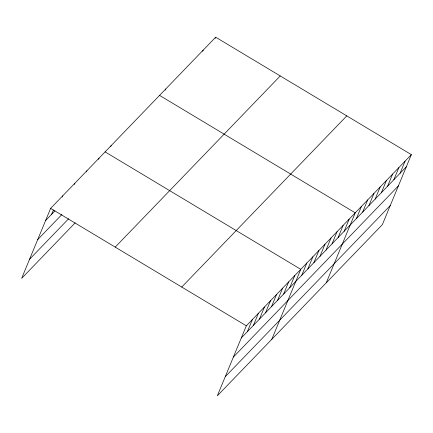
<?xml version="1.0" encoding="UTF-8"?>
<svg xmlns="http://www.w3.org/2000/svg" width="433" height="433" viewBox="0 0 433 433"><rect width="100%" height="100%" fill="white"/><g stroke="black" fill="none" stroke-linecap="round" stroke-linejoin="round"><path stroke-width="0.65" d="M411.35 154.635L246.323 325.811L217.328 395.805L382.355 224.63L411.35 154.635L215.672 37.195L50.645 208.37L21.65 278.365L75.18 222.838M51.657 214.254L53.421 210M62.238 197.031L62.747 195.813M74.341 184.48L74.849 183.262M86.443 171.928L86.946 170.71M98.545 159.371L99.049 158.159M110.648 146.819L111.151 145.602M165.292 90.14L165.796 88.927M202.698 51.343L203.201 50.125M215.169 38.407L215.672 37.195M247.335 331.7L252.374 319.538M253.386 325.421L258.425 313.259M259.437 319.148L264.476 306.981M265.489 312.87L270.528 300.708M271.54 306.591L276.579 294.429M277.591 300.318L282.63 288.156M283.642 294.039L288.681 281.878M289.693 287.766L294.732 275.599M271.789 339.32L300.783 269.326L105.1 151.88M301.796 275.209L306.835 263.048M307.847 268.936L312.886 256.769M313.898 262.658L318.937 250.496M319.949 256.379L324.988 244.217M326 250.106L331.039 237.944M332.051 243.828L337.085 231.666M338.103 237.555L343.136 225.387M344.154 231.276L349.187 219.114M326.249 282.83L355.239 212.836L159.561 95.39M356.435 218.535L361.474 206.368M362.67 212.067L367.709 199.905M368.905 205.599L373.944 193.437M375.14 199.131L380.179 186.969M381.376 192.669L386.415 180.501M387.611 186.201L392.644 174.039M393.841 179.733L398.88 167.571M400.076 173.265L405.115 161.103M45.606 220.532L54.915 210.876M37.698 239.617L61.903 214.508M29.558 259.28L68.652 218.725M115.216 247.124L280.243 75.948M181.746 287.057L346.773 115.882M241.284 337.973L406.311 166.802M233.382 357.057L398.409 185.887M225.236 376.721L390.263 205.545M50.645 208.37L246.323 325.811"/></g></svg>
